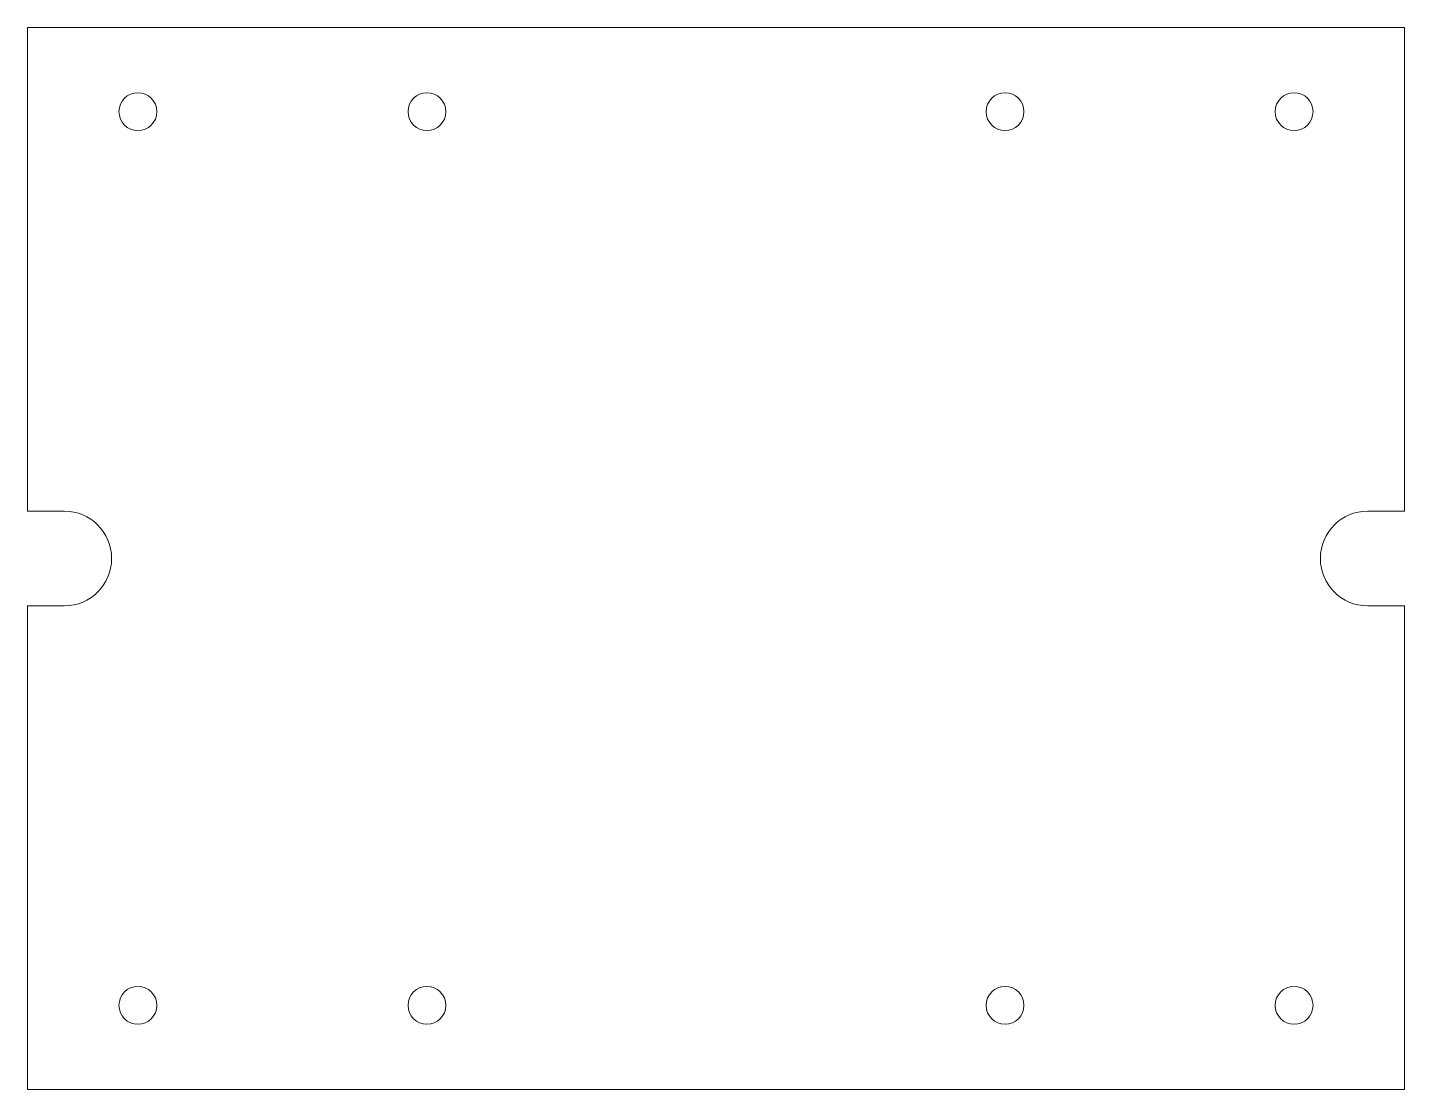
# Model space of a CAD drawing. Header units: millimetres. Extents: x -66 to 66, y -50 to 50.
import ezdxf

# ---------------------------------------------------------------- set-up
doc = ezdxf.new("R2010")
doc.units = ezdxf.units.MM
doc.layers.get('0').update_dxf_attribs({"linetype": 'CONTINUOUS', "lineweight": 5})

msp = doc.modelspace()

# ---------------------------------------------------------------- linework, layer by layer
at = {"color": 7, "linetype": 'CONTINUOUS', "lineweight": 0}
for p, q in [((-65.5, 50.5), (-65.5, 4.5)), ((65.5, 4.5), (65.5, 50.5)), ((-65.5, -4.5), (-65.5, -50.5)), ((65.5, -4.5), (65.5, -50.5))]:
    msp.add_line(p, q, dxfattribs=at)
for p, q in [((-65.5, 50.5), (65.5, 50.5)), ((-65.5, 4.5), (-62, 4.5)), ((-65.5, -4.5), (-62, -4.5)), ((62, -4.5), (65.5, -4.5)), ((65.5, -50.5), (-65.5, -50.5))]:
    msp.add_line(p, q)
at = {"linetype": 'CONTINUOUS'}
msp.add_line((62, 4.5), (65.5, 4.5), dxfattribs=at)
for centre in [(-55, 42.5), (-27.5, 42.5), (27.5, 42.5), (55, 42.5), (-55, -42.5), (-27.5, -42.5), (27.5, -42.5), (55, -42.5)]:
    msp.add_circle(centre, 1.8)
at = {"color": 7, "linetype": 'CONTINUOUS', "lineweight": 0}
for centre, start, end in [((-62, 0), 270, 90), ((62, 0), 90, 270)]:
    msp.add_arc(centre, 4.5, start, end, dxfattribs=at)

doc.saveas('drawing.dxf')
